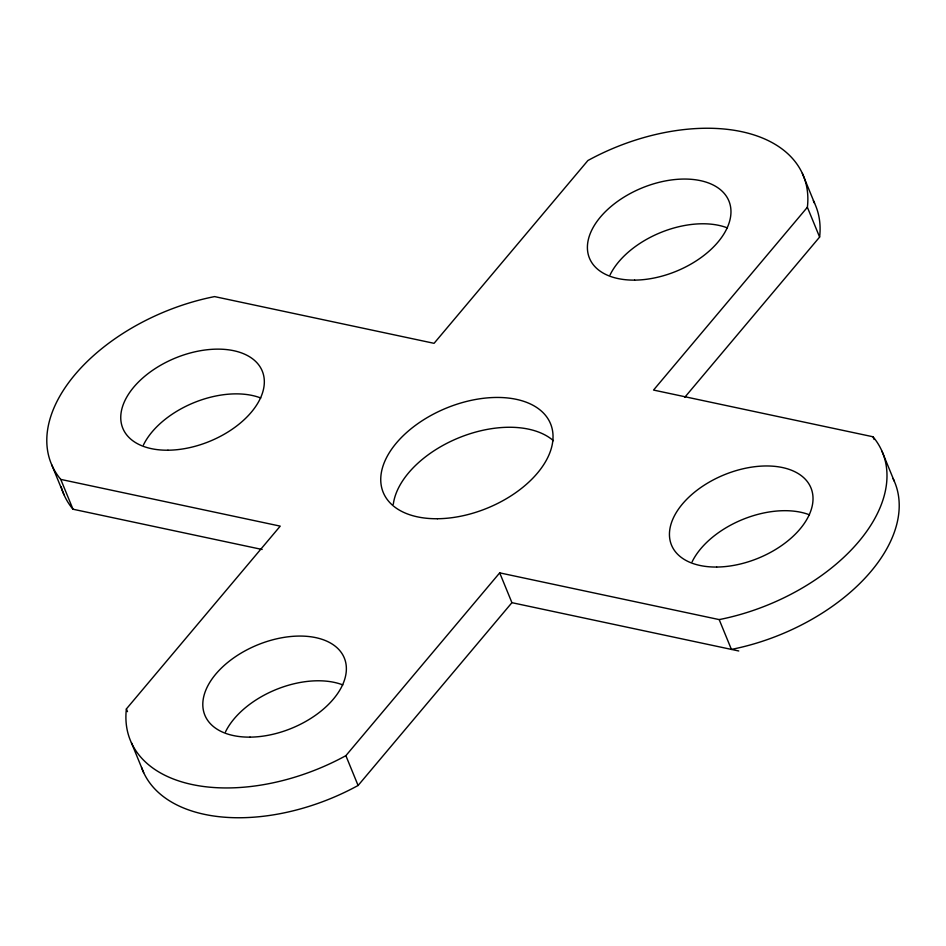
<?xml version="1.0" encoding="UTF-8"?>
<svg xmlns="http://www.w3.org/2000/svg" width="946" height="946" viewBox="0 0 946 946"><rect width="100%" height="100%" fill="white"/><g stroke="black" fill="none" stroke-linecap="round" stroke-linejoin="round"><path stroke-width="1.42" d="M127.497 711.64L126.386 708.932L280.229 526.13L60.757 479.397A163.291 97.58 -22.3 0 1 214.588 296.595L434.072 343.327L587.904 160.524A163.291 97.58 -22.3 0 1 807.376 207.257L819.614 237.068L684.762 397.308M126.386 708.932A163.291 97.58 -22.3 0 0 345.869 755.665L499.701 572.862L719.185 619.595L731.412 649.405A163.291 97.58 -22.3 0 0 893.036 478.51M807.376 207.257L653.544 390.059L873.016 436.78L874.128 439.5M141.545 767.407A163.291 97.58 -22.3 0 0 358.096 785.476L511.928 602.673L738.779 650.978M61.194 486.788A163.291 97.58 -22.3 0 0 72.984 509.22L262.137 549.484M802.338 173.378L814.565 203.201M881.991 451.242L894.218 481.065M499.701 572.862L511.928 602.673M345.869 755.665L358.096 785.476M60.757 479.397L72.984 509.22M51.782 464.935L64.009 494.758M131.435 742.799L143.662 772.622M813.323 200.682A163.291 97.58 -22.3 0 1 819.614 237.068M873.016 436.78A163.291 97.58 -22.3 0 1 719.185 619.595M692.117 561.818A75.361 45.041 -22.3 0 1 809.48 514.825M225.479 731.908A75.361 45.041 -22.3 0 1 342.83 684.916M143.437 444.987A75.361 45.041 -22.3 0 1 260.789 398.006M610.075 274.896A75.361 45.041 -22.3 0 1 727.427 227.915M393.3 504.277A90.438 54.052 -22.3 0 1 460.182 437.265A90.438 54.052 -22.3 0 1 553.41 440.706M716.642 567.044A75.361 45.041 -22.3 0 0 811.94 490.738A75.361 45.041 -22.3 0 0 695.109 491.743A75.361 45.041 -22.3 0 0 716.642 567.044M634.6 280.122A75.361 45.041 -22.3 0 0 729.886 203.816A75.361 45.041 -22.3 0 0 613.067 204.821A75.361 45.041 -22.3 0 0 634.6 280.122M167.95 450.213A75.361 45.041 -22.3 0 0 263.248 373.906A75.361 45.041 -22.3 0 0 146.417 374.912A75.361 45.041 -22.3 0 0 167.95 450.213M250.004 737.135A75.361 45.041 -22.3 0 0 345.29 660.828A75.361 45.041 -22.3 0 0 228.471 661.833A75.361 45.041 -22.3 0 0 250.004 737.135M437.383 518.739A90.438 54.052 -22.3 0 0 551.731 427.166A90.438 54.052 -22.3 0 0 411.545 428.372A90.438 54.052 -22.3 0 0 437.383 518.739"/></g></svg>
